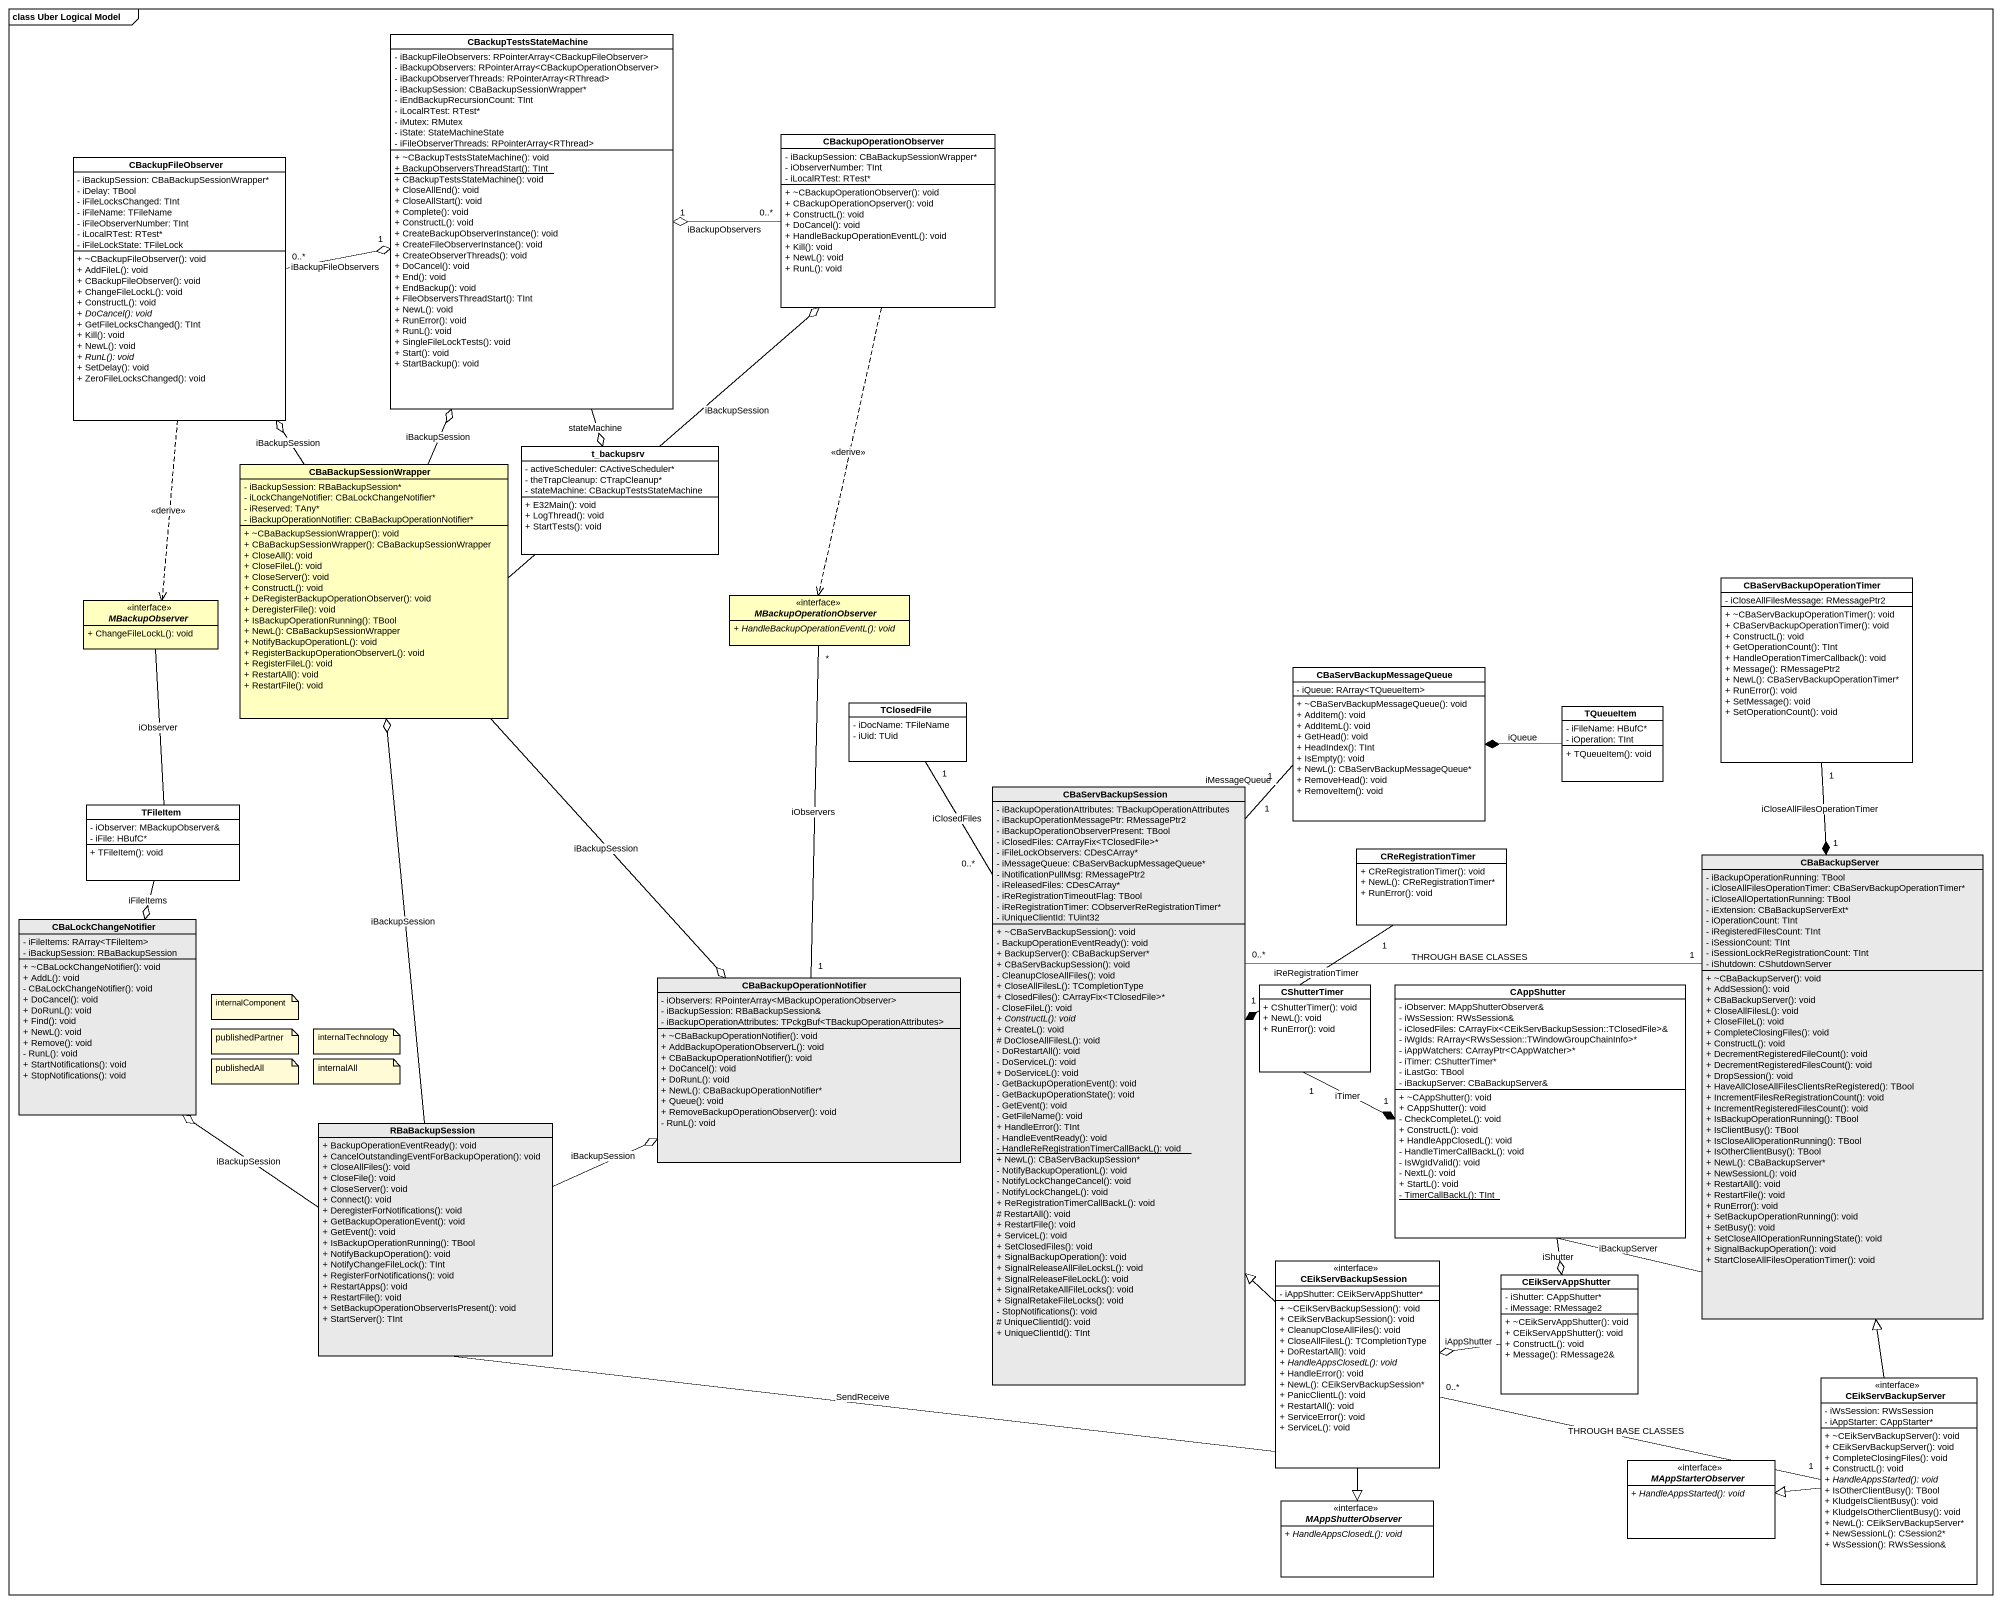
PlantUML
@startuml
mainframe class Uber Logical Model
hide circle
hide empty members
skinparam classAttributeIconSize 0
class CBackupTestsStateMachine #FFFFFF {
  - iBackupFileObservers: RPointerArray<CBackupFileObserver>
  - iBackupObservers: RPointerArray<CBackupOperationObserver>
  - iBackupObserverThreads: RPointerArray<RThread>
  - iBackupSession: CBaBackupSessionWrapper*
  - iEndBackupRecursionCount: TInt
  - iLocalRTest: RTest*
  - iMutex: RMutex
  - iState: StateMachineState
  - iFileObserverThreads: RPointerArray<RThread>
  + ~CBackupTestsStateMachine(): void
  {static} + BackupObserversThreadStart(): TInt
  + CBackupTestsStateMachine(): void
  + CloseAllEnd(): void
  + CloseAllStart(): void
  + Complete(): void
  + ConstructL(): void
  + CreateBackupObserverInstance(): void
  + CreateFileObserverInstance(): void
  + CreateObserverThreads(): void
  + DoCancel(): void
  + End(): void
  + EndBackup(): void
  + FileObserversThreadStart(): TInt
  + NewL(): void
  + RunError(): void
  + RunL(): void
  + SingleFileLockTests(): void
  + Start(): void
  + StartBackup(): void
}
class CBackupOperationObserver #FFFFFF {
  - iBackupSession: CBaBackupSessionWrapper*
  - iObserverNumber: TInt
  - iLocalRTest: RTest*
  + ~CBackupOperationObserver(): void
  + CBackupOperationOpserver(): void
  + ConstructL(): void
  + DoCancel(): void
  + HandleBackupOperationEventL(): void
  + Kill(): void
  + NewL(): void
  + RunL(): void
}
class CBackupFileObserver #FFFFFF {
  - iBackupSession: CBaBackupSessionWrapper*
  - iDelay: TBool
  - iFileLocksChanged: TInt
  - iFileName: TFileName
  - iFileObserverNumber: TInt
  - iLocalRTest: RTest*
  - iFileLockState: TFileLock
  + ~CBackupFileObserver(): void
  + AddFileL(): void
  + CBackupFileObserver(): void
  + ChangeFileLockL(): void
  + ConstructL(): void
  {abstract} + DoCancel(): void
  + GetFileLocksChanged(): TInt
  + Kill(): void
  + NewL(): void
  {abstract} + RunL(): void
  + SetDelay(): void
  + ZeroFileLocksChanged(): void
}
class t_backupsrv #FFFFFF {
  - activeScheduler: CActiveScheduler*
  - theTrapCleanup: CTrapCleanup*
  - stateMachine: CBackupTestsStateMachine
  + E32Main(): void
  + LogThread(): void
  + StartTests(): void
}
class CBaBackupSessionWrapper #FFFFBF {
  - iBackupSession: RBaBackupSession*
  - iLockChangeNotifier: CBaLockChangeNotifier*
  - iReserved: TAny*
  - iBackupOperationNotifier: CBaBackupOperationNotifier*
  + ~CBaBackupSessionWrapper(): void
  + CBaBackupSessionWrapper(): CBaBackupSessionWrapper
  + CloseAll(): void
  + CloseFileL(): void
  + CloseServer(): void
  + ConstructL(): void
  + DeRegisterBackupOperationObserver(): void
  + DeregisterFile(): void
  + IsBackupOperationRunning(): TBool
  + NewL(): CBaBackupSessionWrapper
  + NotifyBackupOperationL(): void
  + RegisterBackupOperationObserverL(): void
  + RegisterFileL(): void
  + RestartAll(): void
  + RestartFile(): void
}
interface MBackupObserver <<interface>> #FFFFBF {
  + ChangeFileLockL(): void
}
interface MBackupOperationObserver <<interface>> #FFFFBF {
  {abstract} + HandleBackupOperationEventL(): void
}
class CBaServBackupOperationTimer #FFFFFF {
  - iCloseAllFilesMessage: RMessagePtr2
  + ~CBaServBackupOperationTimer(): void
  + CBaServBackupOperationTimer(): void
  + ConstructL(): void
  + GetOperationCount(): TInt
  + HandleOperationTimerCallback(): void
  + Message(): RMessagePtr2
  + NewL(): CBaServBackupOperationTimer*
  + RunError(): void
  + SetMessage(): void
  + SetOperationCount(): void
}
class CBaServBackupMessageQueue #FFFFFF {
  - iQueue: RArray<TQueueItem>
  + ~CBaServBackupMessageQueue(): void
  + AddItem(): void
  + AddItemL(): void
  + GetHead(): void
  + HeadIndex(): TInt
  + IsEmpty(): void
  + NewL(): CBaServBackupMessageQueue*
  + RemoveHead(): void
  + RemoveItem(): void
}
class TClosedFile #FFFFFF {
  - iDocName: TFileName
  - iUid: TUid
}
class TQueueItem #FFFFFF {
  - iFileName: HBufC*
  - iOperation: TInt
  + TQueueItem(): void
}
class CBaServBackupSession #E9E9E9 {
  - iBackupOperationAttributes: TBackupOperationAttributes
  - iBackupOperationMessagePtr: RMessagePtr2
  - iBackupOperationObserverPresent: TBool
  - iClosedFiles: CArrayFix<TClosedFile>*
  - iFileLockObservers: CDesCArray*
  - iMessageQueue: CBaServBackupMessageQueue*
  - iNotificationPullMsg: RMessagePtr2
  - iReleasedFiles: CDesCArray*
  - iReRegistrationTimeoutFlag: TBool
  - iReRegistrationTimer: CObserverReRegistrationTimer*
  - iUniqueClientId: TUint32
  + ~CBaServBackupSession(): void
  - BackupOperationEventReady(): void
  + BackupServer(): CBaBackupServer*
  + CBaServBackupSession(): void
  - CleanupCloseAllFiles(): void
  + CloseAllFilesL(): TCompletionType
  + ClosedFiles(): CArrayFix<TClosedFile>*
  - CloseFileL(): void
  {abstract} + ConstructL(): void
  + CreateL(): void
  # DoCloseAllFilesL(): void
  - DoRestartAll(): void
  - DoServiceL(): void
  + DoServiceL(): void
  - GetBackupOperationEvent(): void
  - GetBackupOperationState(): void
  - GetEvent(): void
  - GetFileName(): void
  + HandleError(): TInt
  - HandleEventReady(): void
  {static} - HandleReRegistrationTimerCallBackL(): void
  + NewL(): CBaServBackupSession*
  - NotifyBackupOperationL(): void
  - NotifyLockChangeCancel(): void
  - NotifyLockChangeL(): void
  + ReRegistrationTimerCallBackL(): void
  # RestartAll(): void
  + RestartFile(): void
  + ServiceL(): void
  + SetClosedFiles(): void
  + SignalBackupOperation(): void
  + SignalReleaseAllFileLocksL(): void
  + SignalReleaseFileLockL(): void
  + SignalRetakeAllFileLocks(): void
  + SignalRetakeFileLocks(): void
  - StopNotifications(): void
  # UniqueClientId(): void
  + UniqueClientId(): TInt
}
class TFileItem #FFFFFF {
  - iObserver: MBackupObserver&
  - iFile: HBufC*
  + TFileItem(): void
}
class CReRegistrationTimer #FFFFFF {
  + CReRegistrationTimer(): void
  + NewL(): CReRegistrationTimer*
  + RunError(): void
}
class CBaBackupServer #E9E9E9 {
  - iBackupOperationRunning: TBool
  - iCloseAllFilesOperationTimer: CBaServBackupOperationTimer*
  - iCloseAllOpertationRunning: TBool
  - iExtension: CBaBackupServerExt*
  - iOperationCount: TInt
  - iRegisteredFilesCount: TInt
  - iSessionCount: TInt
  - iSessionLockReRegistrationCount: TInt
  - iShutdown: CShutdownServer
  + ~CBaBackupServer(): void
  + AddSession(): void
  + CBaBackupServer(): void
  + CloseAllFilesL(): void
  + CloseFileL(): void
  + CompleteClosingFiles(): void
  + ConstructL(): void
  + DecrementRegisteredFileCount(): void
  + DecrementRegisteredFilesCount(): void
  + DropSession(): void
  + HaveAllCloseAllFilesClientsReRegistered(): TBool
  + IncrementFilesReRegistrationCount(): void
  + IncrementRegisteredFilesCount(): void
  + IsBackupOperationRunning(): TBool
  + IsClientBusy(): TBool
  + IsCloseAllOperationRunning(): TBool
  + IsOtherClientBusy(): TBool
  + NewL(): CBaBackupServer*
  + NewSessionL(): void
  + RestartAll(): void
  + RestartFile(): void
  + RunError(): void
  + SetBackupOperationRunning(): void
  + SetBusy(): void
  + SetCloseAllOperationRunningState(): void
  + SignalBackupOperation(): void
  + StartCloseAllFilesOperationTimer(): void
}
class CBaLockChangeNotifier #E9E9E9 {
  - iFileItems: RArray<TFileItem>
  - iBackupSession: RBaBackupSession
  + ~CBaLockChangeNotifier(): void
  + AddL(): void
  - CBaLockChangeNotifier(): void
  + DoCancel(): void
  + DoRunL(): void
  + Find(): void
  + NewL(): void
  + Remove(): void
  - RunL(): void
  + StartNotifications(): void
  + StopNotifications(): void
}
class CBaBackupOperationNotifier #E9E9E9 {
  - iObservers: RPointerArray<MBackupOperationObserver>
  - iBackupSession: RBaBackupSession&
  - iBackupOperationAttributes: TPckgBuf<TBackupOperationAttributes>
  + ~CBaBackupOperationNotifier(): void
  + AddBackupOperationObserverL(): void
  + CBaBackupOperationNotifier(): void
  + DoCancel(): void
  + DoRunL(): void
  + NewL(): CBaBackupOperationNotifier*
  + Queue(): void
  + RemoveBackupOperationObserver(): void
  - RunL(): void
}
class CShutterTimer #FFFFFF {
  + CShutterTimer(): void
  + NewL(): void
  + RunError(): void
}
class CAppShutter #FFFFFF {
  - iObserver: MAppShutterObserver&
  - iWsSession: RWsSession&
  - iClosedFiles: CArrayFix<CEikServBackupSession::TClosedFile>&
  - iWgIds: RArray<RWsSession::TWindowGroupChainInfo>*
  - iAppWatchers: CArrayPtr<CAppWatcher>*
  - iTimer: CShutterTimer*
  - iLastGo: TBool
  - iBackupServer: CBaBackupServer&
  + ~CAppShutter(): void
  + CAppShutter(): void
  - CheckCompleteL(): void
  + ConstructL(): void
  + HandleAppClosedL(): void
  - HandleTimerCallBackL(): void
  - IsWgIdValid(): void
  - NextL(): void
  + StartL(): void
  {static} - TimerCallBackL(): TInt
}
class RBaBackupSession #E9E9E9 {
  + BackupOperationEventReady(): void
  + CancelOutstandingEventForBackupOperation(): void
  + CloseAllFiles(): void
  + CloseFile(): void
  + CloseServer(): void
  + Connect(): void
  + DeregisterForNotifications(): void
  + GetBackupOperationEvent(): void
  + GetEvent(): void
  + IsBackupOperationRunning(): TBool
  + NotifyBackupOperation(): void
  + NotifyChangeFileLock(): TInt
  + RegisterForNotifications(): void
  + RestartApps(): void
  + RestartFile(): void
  + SetBackupOperationObserverIsPresent(): void
  + StartServer(): TInt
}
class CEikServBackupSession <<interface>> #FFFFFF {
  - iAppShutter: CEikServAppShutter*
  + ~CEikServBackupSession(): void
  + CEikServBackupSession(): void
  + CleanupCloseAllFiles(): void
  + CloseAllFilesL(): TCompletionType
  + DoRestartAll(): void
  {abstract} + HandleAppsClosedL(): void
  + HandleError(): void
  + NewL(): CEikServBackupSession*
  + PanicClientL(): void
  + RestartAll(): void
  + ServiceError(): void
  + ServiceL(): void
}
class CEikServAppShutter #FFFFFF {
  - iShutter: CAppShutter*
  - iMessage: RMessage2
  + ~CEikServAppShutter(): void
  + CEikServAppShutter(): void
  + ConstructL(): void
  + Message(): RMessage2&
}
class CEikServBackupServer <<interface>> #FFFFFF {
  - iWsSession: RWsSession
  - iAppStarter: CAppStarter*
  + ~CEikServBackupServer(): void
  + CEikServBackupServer(): void
  + CompleteClosingFiles(): void
  + ConstructL(): void
  {abstract} + HandleAppsStarted(): void
  + IsOtherClientBusy(): TBool
  + KludgeIsClientBusy(): void
  + KludgeIsOtherClientBusy(): void
  + NewL(): CEikServBackupServer*
  + NewSessionL(): CSession2*
  + WsSession(): RWsSession&
}
interface MAppStarterObserver <<interface>> #FFFFFF {
  {abstract} + HandleAppsStarted(): void
}
interface MAppShutterObserver <<interface>> #FFFFFF {
  {abstract} + HandleAppsClosedL(): void
}
CBackupTestsStateMachine "1" o-right- "0..*" CBackupOperationObserver : iBackupObservers
CBackupTestsStateMachine "1" o-left- "0..*" CBackupFileObserver : iBackupFileObservers
CBackupTestsStateMachine --o t_backupsrv : stateMachine
CBackupOperationObserver ..> MBackupOperationObserver : <<derive>>
CBackupFileObserver ..> MBackupObserver : <<derive>>
CBaBackupSessionWrapper -up-o CBackupTestsStateMachine : iBackupSession
CBaBackupSessionWrapper -up-o CBackupOperationObserver : iBackupSession
CBaBackupSessionWrapper -up-o CBackupFileObserver : iBackupSession
CBaBackupSessionWrapper --o CBaBackupOperationNotifier : iBackupSession
CBaServBackupOperationTimer "1" --* "1" CBaBackupServer : iCloseAllFilesOperationTimer
TClosedFile "1" -- "0..*" CBaServBackupSession : iClosedFiles
TQueueItem -left-* CBaServBackupMessageQueue : iQueue
CBaServBackupSession "1" -up- "1" CBaServBackupMessageQueue : iMessageQueue
CBaServBackupSession "0..*" -right- "1" CBaBackupServer : THROUGH BASE CLASSES
TFileItem -up- MBackupObserver : iObserver
TFileItem --o CBaLockChangeNotifier : iFileItems
CReRegistrationTimer "1" --* "1" CBaServBackupSession : iReRegistrationTimer
CBaBackupOperationNotifier "1" -up- "*" MBackupOperationObserver : iObservers
CAppShutter -right- CBaBackupServer : iBackupServer
CAppShutter "1" *-left- "1" CShutterTimer : iTimer
CAppShutter --o CEikServAppShutter : iShutter
RBaBackupSession -up-o CBaBackupSessionWrapper : iBackupSession
RBaBackupSession -up-o CBaLockChangeNotifier : iBackupSession
RBaBackupSession -right-o CBaBackupOperationNotifier : iBackupSession
RBaBackupSession -right- CEikServBackupSession : SendReceive
CEikServBackupSession -up-|> CBaServBackupSession
CEikServBackupSession "0..*" -right- "1" CEikServBackupServer : THROUGH BASE CLASSES
CEikServBackupSession --|> MAppShutterObserver
CEikServAppShutter -left-o CEikServBackupSession : iAppShutter
CEikServBackupServer -up-|> CBaBackupServer
CEikServBackupServer -left-|> MAppStarterObserver
note as N1
  internalComponent
end note
note as N2
  publishedPartner
end note
note as N3
  internalTechnology
end note
note as N4
  publishedAll
end note
note as N5
  internalAll
end note
@enduml
